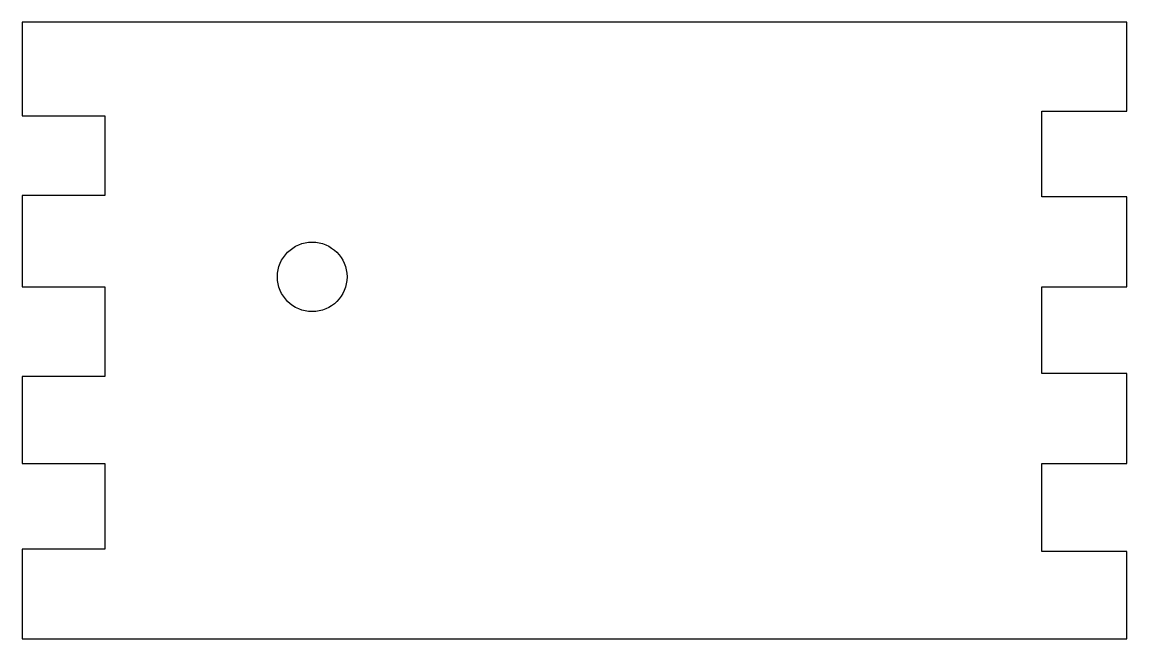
# Model space of a CAD drawing. Header units: millimetres. Extents: x -115.1 to -73.8, y -28.6 to -5.5.
import ezdxf

# ---------------------------------------------------------------- set-up
doc = ezdxf.new("R2010")
doc.units = ezdxf.units.MM
doc.layers.get('0').update_dxf_attribs({"linetype": 'CONTINUOUS'})

msp = doc.modelspace()

# ---------------------------------------------------------------- linework, layer by layer
msp.add_lwpolyline([(-73.816, -25.283), (-77, -25.283), (-77, -22), (-73.816, -22), (-73.816, -18.632), (-77, -18.632), (-77, -15.391), (-73.816, -15.391), (-73.816, -12.024), (-77, -12.024), (-77, -8.824), (-73.816, -8.824), (-73.816, -5.492), (-115.096, -5.492), (-115.096, -9), (-112, -9), (-112, -11.973), (-115.096, -11.973), (-115.096, -15.392), (-112, -15.392), (-112, -18.745), (-115.096, -18.745), (-115.096, -22), (-112, -22), (-112, -25.193), (-115.096, -25.193), (-115.096, -28.553), (-73.816, -28.553)], close=True)
msp.add_circle((-104.256, -15.017), 1.3)

doc.saveas('drawing.dxf')
